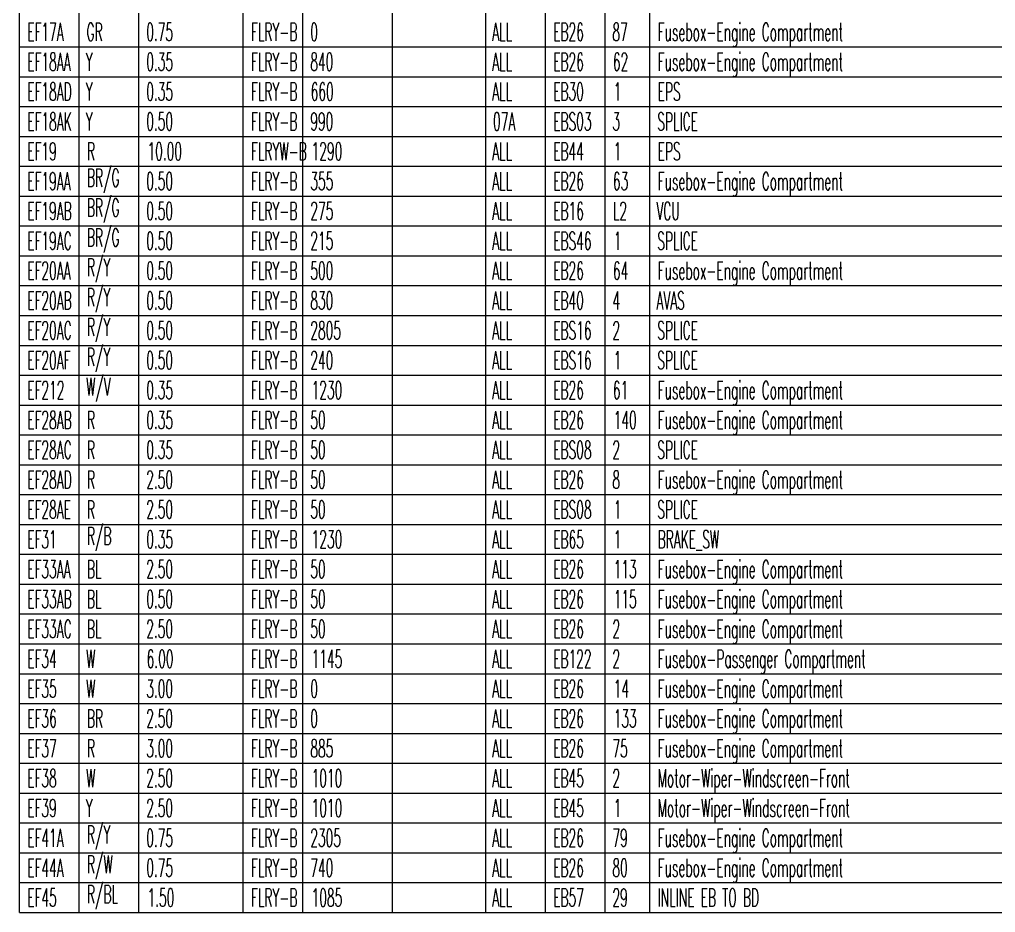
# Model space of a CAD drawing. Header units: inches. Extents: x 47316 to 59086, y 3141 to 11743.
# Drawn here: x 56189.8 to 56353.2, y 9728 to 9877.5 of the extents above; entities that cross this region are included whole.
import ezdxf

# ---------------------------------------------------------------- set-up
doc = ezdxf.new("R2010")
doc.units = ezdxf.units.IN
doc.header["$MEASUREMENT"] = 0
doc.styles.get("Standard").update_dxf_attribs({"font": ''})
doc.styles.get('Standard').set_extended_font_data('SimSun')

msp = doc.modelspace()

# ---------------------------------------------------------------- linework, layer by layer
at = {"color": 0, "linetype": 'Continuous', "lineweight": 15}
for p, q in [((56189.8, 9727.95), (56189.8, 10232.95)), ((56199.8, 9727.95), (56199.8, 10232.95)), ((56209.8, 9727.95), (56209.8, 10232.95)), ((56227.27, 9727.95), (56227.27, 10232.95)), ((56237.27, 9727.95), (56237.27, 10232.95)), ((56252.27, 9727.95), (56252.27, 10232.95)), ((56267.87, 9727.95), (56267.87, 10232.95)), ((56277.87, 9727.95), (56277.87, 10232.95)), ((56287.87, 9727.95), (56287.87, 10232.95)), ((56295.37, 9727.95), (56295.37, 10232.95)), ((56189.8, 9872.95), (56516.65, 9872.95)), ((56189.8, 9867.95), (56516.65, 9867.95)), ((56189.8, 9862.95), (56516.65, 9862.95)), ((56189.8, 9857.95), (56516.65, 9857.95)), ((56189.8, 9852.95), (56516.65, 9852.95)), ((56189.8, 9847.95), (56516.65, 9847.95)), ((56189.8, 9842.95), (56516.65, 9842.95)), ((56189.8, 9837.95), (56516.65, 9837.95)), ((56189.8, 9832.95), (56516.65, 9832.95)), ((56189.8, 9827.95), (56516.65, 9827.95)), ((56189.8, 9822.95), (56516.65, 9822.95)), ((56189.8, 9817.95), (56516.65, 9817.95)), ((56189.8, 9812.95), (56516.65, 9812.95)), ((56189.8, 9807.95), (56516.65, 9807.95)), ((56189.8, 9802.95), (56516.65, 9802.95)), ((56189.8, 9797.95), (56516.65, 9797.95)), ((56189.8, 9792.95), (56516.65, 9792.95)), ((56189.8, 9787.95), (56516.65, 9787.95)), ((56189.8, 9782.95), (56516.65, 9782.95)), ((56189.8, 9777.95), (56516.65, 9777.95)), ((56189.8, 9772.95), (56516.65, 9772.95)), ((56189.8, 9767.95), (56516.65, 9767.95)), ((56189.8, 9762.95), (56516.65, 9762.95)), ((56189.8, 9757.95), (56516.65, 9757.95)), ((56189.8, 9752.95), (56516.65, 9752.95)), ((56189.8, 9747.95), (56516.65, 9747.95)), ((56189.8, 9742.95), (56516.65, 9742.95)), ((56189.8, 9737.95), (56516.65, 9737.95)), ((56189.8, 9732.95), (56516.65, 9732.95)), ((56189.8, 9727.95), (56516.65, 9727.95))]:
    msp.add_line(p, q, dxfattribs=at)

# ---------------------------------------------------------------- texts
at = {"color": 7, "linetype": 'Continuous', "lineweight": 15, "char_height": 3, "attachment_point": 1}
for s, insert, width in [('\\Fromans.shx;\\W0.5000000000;\\T1.0000000000;\\o\\lEF17A', (56191.09, 9876.95), 6.7857), ('\\Fromans.shx;\\W0.5000000000;\\T1.0000000000;\\o\\lGR', (56201.02, 9876.95), 3), ('\\Fromans.shx;\\W0.5000000000;\\T1.0000000000;\\o\\l0.75', (56211.02, 9876.95), 5), ('\\Fromans.shx;\\W0.5000000000;\\T1.0000000000;\\o\\lFLRY-B', (56228.56, 9876.95), 8.6429), ('\\Fromans.shx;\\W0.5000000000;\\T1.0000000000;\\o\\l0', (56238.49, 9876.95), 1.4286), ('\\Fromans.shx;\\W0.5000000000;\\T1.0000000000;\\o\\lALL', (56268.95, 9876.95), 3.7143), ('\\Fromans.shx;\\W0.5000000000;\\T1.0000000000;\\o\\lEB26', (56279.16, 9876.95), 5.7143), ('\\Fromans.shx;\\W0.5000000000;\\T1.0000000000;\\o\\l87', (56289.09, 9876.95), 2.8571), ('\\Fromans.shx;\\W0.5000000000;\\T1.0000000000;\\o\\lFusebox-Engine Compartment', (56296.66, 9876.95), 34.8571), ('\\Fromans.shx;\\W0.5000000000;\\T1.0000000000;\\o\\lEF18AA', (56191.09, 9871.95), 8.0714), ('\\Fromans.shx;\\W0.5000000000;\\T1.0000000000;\\o\\lY', (56200.88, 9871.95), 1.2857), ('\\Fromans.shx;\\W0.5000000000;\\T1.0000000000;\\o\\l0.35', (56211.02, 9871.95), 5), ('\\Fromans.shx;\\W0.5000000000;\\T1.0000000000;\\o\\lFLRY-B', (56228.56, 9871.95), 8.6429), ('\\Fromans.shx;\\W0.5000000000;\\T1.0000000000;\\o\\l840', (56238.49, 9871.95), 4.2857), ('\\Fromans.shx;\\W0.5000000000;\\T1.0000000000;\\o\\lALL', (56268.95, 9871.95), 3.7143), ('\\Fromans.shx;\\W0.5000000000;\\T1.0000000000;\\o\\lEB26', (56279.16, 9871.95), 5.7143), ('\\Fromans.shx;\\W0.5000000000;\\T1.0000000000;\\o\\l62', (56289.16, 9871.95), 2.8571), ('\\Fromans.shx;\\W0.5000000000;\\T1.0000000000;\\o\\lFusebox-Engine Compartment', (56296.66, 9871.95), 34.8571), ('\\Fromans.shx;\\W0.5000000000;\\T1.0000000000;\\o\\lEF18AD', (56191.09, 9866.95), 8.2857), ('\\Fromans.shx;\\W0.5000000000;\\T1.0000000000;\\o\\lY', (56200.88, 9866.95), 1.2857), ('\\Fromans.shx;\\W0.5000000000;\\T1.0000000000;\\o\\l0.35', (56211.02, 9866.95), 5), ('\\Fromans.shx;\\W0.5000000000;\\T1.0000000000;\\o\\lFLRY-B', (56228.56, 9866.95), 8.6429), ('\\Fromans.shx;\\W0.5000000000;\\T1.0000000000;\\o\\l660', (56238.56, 9866.95), 4.2857), ('\\Fromans.shx;\\W0.5000000000;\\T1.0000000000;\\o\\lALL', (56268.95, 9866.95), 3.7143), ('\\Fromans.shx;\\W0.5000000000;\\T1.0000000000;\\o\\lEB30', (56279.16, 9866.95), 5.7143), ('\\Fromans.shx;\\W0.5000000000;\\T1.0000000000;\\o\\l1', (56289.3, 9866.95), 1.4286), ('\\Fromans.shx;\\W0.5000000000;\\T1.0000000000;\\o\\lEPS', (56296.66, 9866.95), 4.2857), ('\\Fromans.shx;\\W0.5000000000;\\T1.0000000000;\\o\\lEF18AK', (56191.09, 9861.95), 8.2857), ('\\Fromans.shx;\\W0.5000000000;\\T1.0000000000;\\o\\lY', (56200.88, 9861.95), 1.2857), ('\\Fromans.shx;\\W0.5000000000;\\T1.0000000000;\\o\\l0.50', (56211.02, 9861.95), 5), ('\\Fromans.shx;\\W0.5000000000;\\T1.0000000000;\\o\\lFLRY-B', (56228.56, 9861.95), 8.6429), ('\\Fromans.shx;\\W0.5000000000;\\T1.0000000000;\\o\\l990', (56238.49, 9861.95), 4.2857), ('\\Fromans.shx;\\W0.5000000000;\\T1.0000000000;\\o\\l07A', (56269.09, 9861.95), 4.1429), ('\\Fromans.shx;\\W0.5000000000;\\T1.0000000000;\\o\\lEBS03', (56279.16, 9861.95), 7.1429), ('\\Fromans.shx;\\W0.5000000000;\\T1.0000000000;\\o\\l3', (56289.09, 9861.95), 1.4286), ('\\Fromans.shx;\\W0.5000000000;\\T1.0000000000;\\o\\lSPLICE', (56296.59, 9861.95), 7.5714), ('\\Fromans.shx;\\W0.5000000000;\\T1.0000000000;\\o\\lEF19', (56191.09, 9856.95), 5.5), ('\\Fromans.shx;\\W0.5000000000;\\T1.0000000000;\\o\\lR', (56201.09, 9856.95), 1.5), ('\\Fromans.shx;\\W0.5000000000;\\T1.0000000000;\\o\\l10.00', (56211.23, 9856.95), 6.4286), ('\\Fromans.shx;\\W0.5000000000;\\T1.0000000000;\\o\\lFLRYW-B', (56228.56, 9856.95), 10.3571), ('\\Fromans.shx;\\W0.5000000000;\\T1.0000000000;\\o\\l1290', (56238.7, 9856.95), 5.7143), ('\\Fromans.shx;\\W0.5000000000;\\T1.0000000000;\\o\\lALL', (56268.95, 9856.95), 3.7143), ('\\Fromans.shx;\\W0.5000000000;\\T1.0000000000;\\o\\lEB44', (56279.16, 9856.95), 5.7143), ('\\Fromans.shx;\\W0.5000000000;\\T1.0000000000;\\o\\l1', (56289.3, 9856.95), 1.4286), ('\\Fromans.shx;\\W0.5000000000;\\T1.0000000000;\\o\\lEPS', (56296.66, 9856.95), 4.2857), ('\\Fromans.shx;\\W0.5000000000;\\T1.0000000000;\\o\\lBR/G', (56201.09, 9852.52), 6.0714), ('\\Fromans.shx;\\W0.5000000000;\\T1.0000000000;\\o\\lEF19AA', (56191.09, 9851.95), 8.0714), ('\\Fromans.shx;\\W0.5000000000;\\T1.0000000000;\\o\\l0.50', (56211.02, 9851.95), 5), ('\\Fromans.shx;\\W0.5000000000;\\T1.0000000000;\\o\\lFLRY-B', (56228.56, 9851.95), 8.6429), ('\\Fromans.shx;\\W0.5000000000;\\T1.0000000000;\\o\\l355', (56238.49, 9851.95), 4.2857), ('\\Fromans.shx;\\W0.5000000000;\\T1.0000000000;\\o\\lALL', (56268.95, 9851.95), 3.7143), ('\\Fromans.shx;\\W0.5000000000;\\T1.0000000000;\\o\\lEB26', (56279.16, 9851.95), 5.7143), ('\\Fromans.shx;\\W0.5000000000;\\T1.0000000000;\\o\\l63', (56289.16, 9851.95), 2.8571), ('\\Fromans.shx;\\W0.5000000000;\\T1.0000000000;\\o\\lFusebox-Engine Compartment', (56296.66, 9851.95), 34.8571), ('\\Fromans.shx;\\W0.5000000000;\\T1.0000000000;\\o\\lBR/G', (56201.09, 9847.52), 6.0714), ('\\Fromans.shx;\\W0.5000000000;\\T1.0000000000;\\o\\lEF19AB', (56191.09, 9846.95), 8.2857), ('\\Fromans.shx;\\W0.5000000000;\\T1.0000000000;\\o\\l0.50', (56211.02, 9846.95), 5), ('\\Fromans.shx;\\W0.5000000000;\\T1.0000000000;\\o\\lFLRY-B', (56228.56, 9846.95), 8.6429), ('\\Fromans.shx;\\W0.5000000000;\\T1.0000000000;\\o\\l275', (56238.49, 9846.95), 4.2857), ('\\Fromans.shx;\\W0.5000000000;\\T1.0000000000;\\o\\lALL', (56268.95, 9846.95), 3.7143), ('\\Fromans.shx;\\W0.5000000000;\\T1.0000000000;\\o\\lEB16', (56279.16, 9846.95), 5.7143), ('\\Fromans.shx;\\W0.5000000000;\\T1.0000000000;\\o\\lL2', (56289.16, 9846.95), 2.6429), ('\\Fromans.shx;\\W0.5000000000;\\T1.0000000000;\\o\\lVCU', (56296.45, 9846.95), 4.3571), ('\\Fromans.shx;\\W0.5000000000;\\T1.0000000000;\\o\\lBR/G', (56201.09, 9842.52), 6.0714), ('\\Fromans.shx;\\W0.5000000000;\\T1.0000000000;\\o\\lEF19AC', (56191.09, 9841.95), 8.2857), ('\\Fromans.shx;\\W0.5000000000;\\T1.0000000000;\\o\\l0.50', (56211.02, 9841.95), 5), ('\\Fromans.shx;\\W0.5000000000;\\T1.0000000000;\\o\\lFLRY-B', (56228.56, 9841.95), 8.6429), ('\\Fromans.shx;\\W0.5000000000;\\T1.0000000000;\\o\\l215', (56238.49, 9841.95), 4.2857), ('\\Fromans.shx;\\W0.5000000000;\\T1.0000000000;\\o\\lALL', (56268.95, 9841.95), 3.7143), ('\\Fromans.shx;\\W0.5000000000;\\T1.0000000000;\\o\\lEBS46', (56279.16, 9841.95), 7.1429), ('\\Fromans.shx;\\W0.5000000000;\\T1.0000000000;\\o\\l1', (56289.3, 9841.95), 1.4286), ('\\Fromans.shx;\\W0.5000000000;\\T1.0000000000;\\o\\lSPLICE', (56296.59, 9841.95), 7.5714), ('\\Fromans.shx;\\W0.5000000000;\\T1.0000000000;\\o\\lEF20AA', (56191.09, 9836.95), 8.0714), ('\\Fromans.shx;\\W0.5000000000;\\T1.0000000000;\\o\\lR/Y', (56201.09, 9837.52), 4.3571), ('\\Fromans.shx;\\W0.5000000000;\\T1.0000000000;\\o\\l0.50', (56211.02, 9836.95), 5), ('\\Fromans.shx;\\W0.5000000000;\\T1.0000000000;\\o\\lFLRY-B', (56228.56, 9836.95), 8.6429), ('\\Fromans.shx;\\W0.5000000000;\\T1.0000000000;\\o\\l500', (56238.49, 9836.95), 4.2857), ('\\Fromans.shx;\\W0.5000000000;\\T1.0000000000;\\o\\lALL', (56268.95, 9836.95), 3.7143), ('\\Fromans.shx;\\W0.5000000000;\\T1.0000000000;\\o\\lEB26', (56279.16, 9836.95), 5.7143), ('\\Fromans.shx;\\W0.5000000000;\\T1.0000000000;\\o\\l64', (56289.16, 9836.95), 2.8571), ('\\Fromans.shx;\\W0.5000000000;\\T1.0000000000;\\o\\lFusebox-Engine Compartment', (56296.66, 9836.95), 34.8571), ('\\Fromans.shx;\\W0.5000000000;\\T1.0000000000;\\o\\lEF20AB', (56191.09, 9831.95), 8.2857), ('\\Fromans.shx;\\W0.5000000000;\\T1.0000000000;\\o\\lR/Y', (56201.09, 9832.52), 4.3571), ('\\Fromans.shx;\\W0.5000000000;\\T1.0000000000;\\o\\l0.50', (56211.02, 9831.95), 5), ('\\Fromans.shx;\\W0.5000000000;\\T1.0000000000;\\o\\lFLRY-B', (56228.56, 9831.95), 8.6429), ('\\Fromans.shx;\\W0.5000000000;\\T1.0000000000;\\o\\l830', (56238.49, 9831.95), 4.2857), ('\\Fromans.shx;\\W0.5000000000;\\T1.0000000000;\\o\\lALL', (56268.95, 9831.95), 3.7143), ('\\Fromans.shx;\\W0.5000000000;\\T1.0000000000;\\o\\lEB40', (56279.16, 9831.95), 5.7143), ('\\Fromans.shx;\\W0.5000000000;\\T1.0000000000;\\o\\l4', (56289.09, 9831.95), 1.4286), ('\\Fromans.shx;\\W0.5000000000;\\T1.0000000000;\\o\\lAVAS', (56296.45, 9831.95), 5.2857), ('\\Fromans.shx;\\W0.5000000000;\\T1.0000000000;\\o\\lEF20AC', (56191.09, 9826.95), 8.2857), ('\\Fromans.shx;\\W0.5000000000;\\T1.0000000000;\\o\\lR/Y', (56201.09, 9827.52), 4.3571), ('\\Fromans.shx;\\W0.5000000000;\\T1.0000000000;\\o\\l0.50', (56211.02, 9826.95), 5), ('\\Fromans.shx;\\W0.5000000000;\\T1.0000000000;\\o\\lFLRY-B', (56228.56, 9826.95), 8.6429), ('\\Fromans.shx;\\W0.5000000000;\\T1.0000000000;\\o\\l2805', (56238.49, 9826.95), 5.7143), ('\\Fromans.shx;\\W0.5000000000;\\T1.0000000000;\\o\\lALL', (56268.95, 9826.95), 3.7143), ('\\Fromans.shx;\\W0.5000000000;\\T1.0000000000;\\o\\lEBS16', (56279.16, 9826.95), 7.1429), ('\\Fromans.shx;\\W0.5000000000;\\T1.0000000000;\\o\\l2', (56289.09, 9826.95), 1.4286), ('\\Fromans.shx;\\W0.5000000000;\\T1.0000000000;\\o\\lSPLICE', (56296.59, 9826.95), 7.5714), ('\\Fromans.shx;\\W0.5000000000;\\T1.0000000000;\\o\\lEF20AF', (56191.09, 9821.95), 8.0714), ('\\Fromans.shx;\\W0.5000000000;\\T1.0000000000;\\o\\lR/Y', (56201.09, 9822.52), 4.3571), ('\\Fromans.shx;\\W0.5000000000;\\T1.0000000000;\\o\\l0.50', (56211.02, 9821.95), 5), ('\\Fromans.shx;\\W0.5000000000;\\T1.0000000000;\\o\\lFLRY-B', (56228.56, 9821.95), 8.6429), ('\\Fromans.shx;\\W0.5000000000;\\T1.0000000000;\\o\\l240', (56238.49, 9821.95), 4.2857), ('\\Fromans.shx;\\W0.5000000000;\\T1.0000000000;\\o\\lALL', (56268.95, 9821.95), 3.7143), ('\\Fromans.shx;\\W0.5000000000;\\T1.0000000000;\\o\\lEBS16', (56279.16, 9821.95), 7.1429), ('\\Fromans.shx;\\W0.5000000000;\\T1.0000000000;\\o\\l1', (56289.3, 9821.95), 1.4286), ('\\Fromans.shx;\\W0.5000000000;\\T1.0000000000;\\o\\lSPLICE', (56296.59, 9821.95), 7.5714), ('\\Fromans.shx;\\W0.5000000000;\\T1.0000000000;\\o\\lEF212', (56191.09, 9816.95), 6.9286), ('\\Fromans.shx;\\W0.5000000000;\\T1.0000000000;\\o\\lW/V', (56200.95, 9817.52), 4.5714), ('\\Fromans.shx;\\W0.5000000000;\\T1.0000000000;\\o\\l0.35', (56211.02, 9816.95), 5), ('\\Fromans.shx;\\W0.5000000000;\\T1.0000000000;\\o\\lFLRY-B', (56228.56, 9816.95), 8.6429), ('\\Fromans.shx;\\W0.5000000000;\\T1.0000000000;\\o\\l1230', (56238.7, 9816.95), 5.7143), ('\\Fromans.shx;\\W0.5000000000;\\T1.0000000000;\\o\\lALL', (56268.95, 9816.95), 3.7143), ('\\Fromans.shx;\\W0.5000000000;\\T1.0000000000;\\o\\lEB26', (56279.16, 9816.95), 5.7143), ('\\Fromans.shx;\\W0.5000000000;\\T1.0000000000;\\o\\l61', (56289.16, 9816.95), 2.8571), ('\\Fromans.shx;\\W0.5000000000;\\T1.0000000000;\\o\\lFusebox-Engine Compartment', (56296.66, 9816.95), 34.8571), ('\\Fromans.shx;\\W0.5000000000;\\T1.0000000000;\\o\\lFusebox-Engine Compartment', (56296.66, 9811.95), 34.8571), ('\\Fromans.shx;\\W0.5000000000;\\T1.0000000000;\\o\\lEF28AB', (56191.09, 9811.95), 8.2857), ('\\Fromans.shx;\\W0.5000000000;\\T1.0000000000;\\o\\lR', (56201.09, 9811.95), 1.5), ('\\Fromans.shx;\\W0.5000000000;\\T1.0000000000;\\o\\l0.35', (56211.02, 9811.95), 5), ('\\Fromans.shx;\\W0.5000000000;\\T1.0000000000;\\o\\lFLRY-B', (56228.56, 9811.95), 8.6429), ('\\Fromans.shx;\\W0.5000000000;\\T1.0000000000;\\o\\l50', (56238.49, 9811.95), 2.8571), ('\\Fromans.shx;\\W0.5000000000;\\T1.0000000000;\\o\\lALL', (56268.95, 9811.95), 3.7143), ('\\Fromans.shx;\\W0.5000000000;\\T1.0000000000;\\o\\lEB26', (56279.16, 9811.95), 5.7143), ('\\Fromans.shx;\\W0.5000000000;\\T1.0000000000;\\o\\l140', (56289.3, 9811.95), 4.2857), ('\\Fromans.shx;\\W0.5000000000;\\T1.0000000000;\\o\\lEF28AC', (56191.09, 9806.95), 8.2857), ('\\Fromans.shx;\\W0.5000000000;\\T1.0000000000;\\o\\lR', (56201.09, 9806.95), 1.5), ('\\Fromans.shx;\\W0.5000000000;\\T1.0000000000;\\o\\l0.35', (56211.02, 9806.95), 5), ('\\Fromans.shx;\\W0.5000000000;\\T1.0000000000;\\o\\lFLRY-B', (56228.56, 9806.95), 8.6429), ('\\Fromans.shx;\\W0.5000000000;\\T1.0000000000;\\o\\l50', (56238.49, 9806.95), 2.8571), ('\\Fromans.shx;\\W0.5000000000;\\T1.0000000000;\\o\\lALL', (56268.95, 9806.95), 3.7143), ('\\Fromans.shx;\\W0.5000000000;\\T1.0000000000;\\o\\lEBS08', (56279.16, 9806.95), 7.1429), ('\\Fromans.shx;\\W0.5000000000;\\T1.0000000000;\\o\\l2', (56289.09, 9806.95), 1.4286), ('\\Fromans.shx;\\W0.5000000000;\\T1.0000000000;\\o\\lSPLICE', (56296.59, 9806.95), 7.5714), ('\\Fromans.shx;\\W0.5000000000;\\T1.0000000000;\\o\\lEF28AD', (56191.09, 9801.95), 8.2857), ('\\Fromans.shx;\\W0.5000000000;\\T1.0000000000;\\o\\lR', (56201.09, 9801.95), 1.5), ('\\Fromans.shx;\\W0.5000000000;\\T1.0000000000;\\o\\l2.50', (56211.02, 9801.95), 5), ('\\Fromans.shx;\\W0.5000000000;\\T1.0000000000;\\o\\lFLRY-B', (56228.56, 9801.95), 8.6429), ('\\Fromans.shx;\\W0.5000000000;\\T1.0000000000;\\o\\l50', (56238.49, 9801.95), 2.8571), ('\\Fromans.shx;\\W0.5000000000;\\T1.0000000000;\\o\\lALL', (56268.95, 9801.95), 3.7143), ('\\Fromans.shx;\\W0.5000000000;\\T1.0000000000;\\o\\lEB26', (56279.16, 9801.95), 5.7143), ('\\Fromans.shx;\\W0.5000000000;\\T1.0000000000;\\o\\l8', (56289.09, 9801.95), 1.4286), ('\\Fromans.shx;\\W0.5000000000;\\T1.0000000000;\\o\\lFusebox-Engine Compartment', (56296.66, 9801.95), 34.8571), ('\\Fromans.shx;\\W0.5000000000;\\T1.0000000000;\\o\\lEF28AE', (56191.09, 9796.95), 8.1429), ('\\Fromans.shx;\\W0.5000000000;\\T1.0000000000;\\o\\lR', (56201.09, 9796.95), 1.5), ('\\Fromans.shx;\\W0.5000000000;\\T1.0000000000;\\o\\l2.50', (56211.02, 9796.95), 5), ('\\Fromans.shx;\\W0.5000000000;\\T1.0000000000;\\o\\lFLRY-B', (56228.56, 9796.95), 8.6429), ('\\Fromans.shx;\\W0.5000000000;\\T1.0000000000;\\o\\l50', (56238.49, 9796.95), 2.8571), ('\\Fromans.shx;\\W0.5000000000;\\T1.0000000000;\\o\\lALL', (56268.95, 9796.95), 3.7143), ('\\Fromans.shx;\\W0.5000000000;\\T1.0000000000;\\o\\lEBS08', (56279.16, 9796.95), 7.1429), ('\\Fromans.shx;\\W0.5000000000;\\T1.0000000000;\\o\\l1', (56289.3, 9796.95), 1.4286), ('\\Fromans.shx;\\W0.5000000000;\\T1.0000000000;\\o\\lSPLICE', (56296.59, 9796.95), 7.5714), ('\\Fromans.shx;\\W0.5000000000;\\T1.0000000000;\\o\\lR/B', (56201.09, 9792.52), 4.5714), ('\\Fromans.shx;\\W0.5000000000;\\T1.0000000000;\\o\\lEF31', (56191.09, 9791.95), 5.5), ('\\Fromans.shx;\\W0.5000000000;\\T1.0000000000;\\o\\l0.35', (56211.02, 9791.95), 5), ('\\Fromans.shx;\\W0.5000000000;\\T1.0000000000;\\o\\lFLRY-B', (56228.56, 9791.95), 8.6429), ('\\Fromans.shx;\\W0.5000000000;\\T1.0000000000;\\o\\l1230', (56238.7, 9791.95), 5.7143), ('\\Fromans.shx;\\W0.5000000000;\\T1.0000000000;\\o\\lALL', (56268.95, 9791.95), 3.7143), ('\\Fromans.shx;\\W0.5000000000;\\T1.0000000000;\\o\\lEB65', (56279.16, 9791.95), 5.7143), ('\\Fromans.shx;\\W0.5000000000;\\T1.0000000000;\\o\\l1', (56289.3, 9791.95), 1.4286), ('\\Fromans.shx;\\W0.5000000000;\\T1.0000000000;\\o\\lBRAKE_SW', (56296.66, 9791.95), 12), ('\\Fromans.shx;\\W0.5000000000;\\T1.0000000000;\\o\\lEF33AA', (56191.09, 9786.95), 8.0714), ('\\Fromans.shx;\\W0.5000000000;\\T1.0000000000;\\o\\lBL', (56201.09, 9786.95), 2.7143), ('\\Fromans.shx;\\W0.5000000000;\\T1.0000000000;\\o\\l2.50', (56211.02, 9786.95), 5), ('\\Fromans.shx;\\W0.5000000000;\\T1.0000000000;\\o\\lFLRY-B', (56228.56, 9786.95), 8.6429), ('\\Fromans.shx;\\W0.5000000000;\\T1.0000000000;\\o\\l50', (56238.49, 9786.95), 2.8571), ('\\Fromans.shx;\\W0.5000000000;\\T1.0000000000;\\o\\lALL', (56268.95, 9786.95), 3.7143), ('\\Fromans.shx;\\W0.5000000000;\\T1.0000000000;\\o\\lEB26', (56279.16, 9786.95), 5.7143), ('\\Fromans.shx;\\W0.5000000000;\\T1.0000000000;\\o\\l113', (56289.3, 9786.95), 4.2857), ('\\Fromans.shx;\\W0.5000000000;\\T1.0000000000;\\o\\lFusebox-Engine Compartment', (56296.66, 9786.95), 34.8571), ('\\Fromans.shx;\\W0.5000000000;\\T1.0000000000;\\o\\lEF33AB', (56191.09, 9781.95), 8.2857), ('\\Fromans.shx;\\W0.5000000000;\\T1.0000000000;\\o\\lBL', (56201.09, 9781.95), 2.7143), ('\\Fromans.shx;\\W0.5000000000;\\T1.0000000000;\\o\\l0.50', (56211.02, 9781.95), 5), ('\\Fromans.shx;\\W0.5000000000;\\T1.0000000000;\\o\\lFLRY-B', (56228.56, 9781.95), 8.6429), ('\\Fromans.shx;\\W0.5000000000;\\T1.0000000000;\\o\\l50', (56238.49, 9781.95), 2.8571), ('\\Fromans.shx;\\W0.5000000000;\\T1.0000000000;\\o\\lALL', (56268.95, 9781.95), 3.7143), ('\\Fromans.shx;\\W0.5000000000;\\T1.0000000000;\\o\\lEB26', (56279.16, 9781.95), 5.7143), ('\\Fromans.shx;\\W0.5000000000;\\T1.0000000000;\\o\\l115', (56289.3, 9781.95), 4.2857), ('\\Fromans.shx;\\W0.5000000000;\\T1.0000000000;\\o\\lFusebox-Engine Compartment', (56296.66, 9781.95), 34.8571), ('\\Fromans.shx;\\W0.5000000000;\\T1.0000000000;\\o\\lEF33AC', (56191.09, 9776.95), 8.2857), ('\\Fromans.shx;\\W0.5000000000;\\T1.0000000000;\\o\\lBL', (56201.09, 9776.95), 2.7143), ('\\Fromans.shx;\\W0.5000000000;\\T1.0000000000;\\o\\l2.50', (56211.02, 9776.95), 5), ('\\Fromans.shx;\\W0.5000000000;\\T1.0000000000;\\o\\lFLRY-B', (56228.56, 9776.95), 8.6429), ('\\Fromans.shx;\\W0.5000000000;\\T1.0000000000;\\o\\l50', (56238.49, 9776.95), 2.8571), ('\\Fromans.shx;\\W0.5000000000;\\T1.0000000000;\\o\\lALL', (56268.95, 9776.95), 3.7143), ('\\Fromans.shx;\\W0.5000000000;\\T1.0000000000;\\o\\lEB26', (56279.16, 9776.95), 5.7143), ('\\Fromans.shx;\\W0.5000000000;\\T1.0000000000;\\o\\l2', (56289.09, 9776.95), 1.4286), ('\\Fromans.shx;\\W0.5000000000;\\T1.0000000000;\\o\\lFusebox-Engine Compartment', (56296.66, 9776.95), 34.8571), ('\\Fromans.shx;\\W0.5000000000;\\T1.0000000000;\\o\\lEF34', (56191.09, 9771.95), 5.5), ('\\Fromans.shx;\\W0.5000000000;\\T1.0000000000;\\o\\lW', (56200.95, 9771.95), 1.7143), ('\\Fromans.shx;\\W0.5000000000;\\T1.0000000000;\\o\\l6.00', (56211.09, 9771.95), 5), ('\\Fromans.shx;\\W0.5000000000;\\T1.0000000000;\\o\\lFLRY-B', (56228.56, 9771.95), 8.6429), ('\\Fromans.shx;\\W0.5000000000;\\T1.0000000000;\\o\\l1145', (56238.7, 9771.95), 5.7143), ('\\Fromans.shx;\\W0.5000000000;\\T1.0000000000;\\o\\lALL', (56268.95, 9771.95), 3.7143), ('\\Fromans.shx;\\W0.5000000000;\\T1.0000000000;\\o\\lEB122', (56279.16, 9771.95), 7.1429), ('\\Fromans.shx;\\W0.5000000000;\\T1.0000000000;\\o\\l2', (56289.09, 9771.95), 1.4286), ('\\Fromans.shx;\\W0.5000000000;\\T1.0000000000;\\o\\lFusebox-Passenger Compartment', (56296.66, 9771.95), 39.0714), ('\\Fromans.shx;\\W0.5000000000;\\T1.0000000000;\\o\\lEF35', (56191.09, 9766.95), 5.5), ('\\Fromans.shx;\\W0.5000000000;\\T1.0000000000;\\o\\lW', (56200.95, 9766.95), 1.7143), ('\\Fromans.shx;\\W0.5000000000;\\T1.0000000000;\\o\\l3.00', (56211.02, 9766.95), 5), ('\\Fromans.shx;\\W0.5000000000;\\T1.0000000000;\\o\\lFLRY-B', (56228.56, 9766.95), 8.6429), ('\\Fromans.shx;\\W0.5000000000;\\T1.0000000000;\\o\\l0', (56238.49, 9766.95), 1.4286), ('\\Fromans.shx;\\W0.5000000000;\\T1.0000000000;\\o\\lALL', (56268.95, 9766.95), 3.7143), ('\\Fromans.shx;\\W0.5000000000;\\T1.0000000000;\\o\\lEB26', (56279.16, 9766.95), 5.7143), ('\\Fromans.shx;\\W0.5000000000;\\T1.0000000000;\\o\\l14', (56289.3, 9766.95), 2.8571), ('\\Fromans.shx;\\W0.5000000000;\\T1.0000000000;\\o\\lFusebox-Engine Compartment', (56296.66, 9766.95), 34.8571), ('\\Fromans.shx;\\W0.5000000000;\\T1.0000000000;\\o\\lEF36', (56191.09, 9761.95), 5.5), ('\\Fromans.shx;\\W0.5000000000;\\T1.0000000000;\\o\\lBR', (56201.09, 9761.95), 3), ('\\Fromans.shx;\\W0.5000000000;\\T1.0000000000;\\o\\l2.50', (56211.02, 9761.95), 5), ('\\Fromans.shx;\\W0.5000000000;\\T1.0000000000;\\o\\lFLRY-B', (56228.56, 9761.95), 8.6429), ('\\Fromans.shx;\\W0.5000000000;\\T1.0000000000;\\o\\l0', (56238.49, 9761.95), 1.4286), ('\\Fromans.shx;\\W0.5000000000;\\T1.0000000000;\\o\\lALL', (56268.95, 9761.95), 3.7143), ('\\Fromans.shx;\\W0.5000000000;\\T1.0000000000;\\o\\lEB26', (56279.16, 9761.95), 5.7143), ('\\Fromans.shx;\\W0.5000000000;\\T1.0000000000;\\o\\l133', (56289.3, 9761.95), 4.2857), ('\\Fromans.shx;\\W0.5000000000;\\T1.0000000000;\\o\\lFusebox-Engine Compartment', (56296.66, 9761.95), 34.8571), ('\\Fromans.shx;\\W0.5000000000;\\T1.0000000000;\\o\\lEF37', (56191.09, 9756.95), 5.5), ('\\Fromans.shx;\\W0.5000000000;\\T1.0000000000;\\o\\lR', (56201.09, 9756.95), 1.5), ('\\Fromans.shx;\\W0.5000000000;\\T1.0000000000;\\o\\l3.00', (56211.02, 9756.95), 5), ('\\Fromans.shx;\\W0.5000000000;\\T1.0000000000;\\o\\lFLRY-B', (56228.56, 9756.95), 8.6429), ('\\Fromans.shx;\\W0.5000000000;\\T1.0000000000;\\o\\l885', (56238.49, 9756.95), 4.2857), ('\\Fromans.shx;\\W0.5000000000;\\T1.0000000000;\\o\\lALL', (56268.95, 9756.95), 3.7143), ('\\Fromans.shx;\\W0.5000000000;\\T1.0000000000;\\o\\lEB26', (56279.16, 9756.95), 5.7143), ('\\Fromans.shx;\\W0.5000000000;\\T1.0000000000;\\o\\l75', (56289.09, 9756.95), 2.8571), ('\\Fromans.shx;\\W0.5000000000;\\T1.0000000000;\\o\\lFusebox-Engine Compartment', (56296.66, 9756.95), 34.8571), ('\\Fromans.shx;\\W0.5000000000;\\T1.0000000000;\\o\\lEF38', (56191.09, 9751.95), 5.5), ('\\Fromans.shx;\\W0.5000000000;\\T1.0000000000;\\o\\lW', (56200.95, 9751.95), 1.7143), ('\\Fromans.shx;\\W0.5000000000;\\T1.0000000000;\\o\\l2.50', (56211.02, 9751.95), 5), ('\\Fromans.shx;\\W0.5000000000;\\T1.0000000000;\\o\\lFLRY-B', (56228.56, 9751.95), 8.6429), ('\\Fromans.shx;\\W0.5000000000;\\T1.0000000000;\\o\\l1010', (56238.7, 9751.95), 5.7143), ('\\Fromans.shx;\\W0.5000000000;\\T1.0000000000;\\o\\lALL', (56268.95, 9751.95), 3.7143), ('\\Fromans.shx;\\W0.5000000000;\\T1.0000000000;\\o\\lEB45', (56279.16, 9751.95), 5.7143), ('\\Fromans.shx;\\W0.5000000000;\\T1.0000000000;\\o\\l2', (56289.09, 9751.95), 1.4286), ('\\Fromans.shx;\\W0.5000000000;\\T1.0000000000;\\o\\lMotor-Wiper-Windscreen-Front', (56296.66, 9751.95), 35.7857), ('\\Fromans.shx;\\W0.5000000000;\\T1.0000000000;\\o\\lEF39', (56191.09, 9746.95), 5.5), ('\\Fromans.shx;\\W0.5000000000;\\T1.0000000000;\\o\\lY', (56200.88, 9746.95), 1.2857), ('\\Fromans.shx;\\W0.5000000000;\\T1.0000000000;\\o\\l2.50', (56211.02, 9746.95), 5), ('\\Fromans.shx;\\W0.5000000000;\\T1.0000000000;\\o\\lFLRY-B', (56228.56, 9746.95), 8.6429), ('\\Fromans.shx;\\W0.5000000000;\\T1.0000000000;\\o\\l1010', (56238.7, 9746.95), 5.7143), ('\\Fromans.shx;\\W0.5000000000;\\T1.0000000000;\\o\\lALL', (56268.95, 9746.95), 3.7143), ('\\Fromans.shx;\\W0.5000000000;\\T1.0000000000;\\o\\lEB45', (56279.16, 9746.95), 5.7143), ('\\Fromans.shx;\\W0.5000000000;\\T1.0000000000;\\o\\l1', (56289.3, 9746.95), 1.4286), ('\\Fromans.shx;\\W0.5000000000;\\T1.0000000000;\\o\\lMotor-Wiper-Windscreen-Front', (56296.66, 9746.95), 35.7857), ('\\Fromans.shx;\\W0.5000000000;\\T1.0000000000;\\o\\lEF41A', (56191.09, 9741.95), 6.7857), ('\\Fromans.shx;\\W0.5000000000;\\T1.0000000000;\\o\\lR/Y', (56201.09, 9742.52), 4.3571), ('\\Fromans.shx;\\W0.5000000000;\\T1.0000000000;\\o\\l0.75', (56211.02, 9741.95), 5), ('\\Fromans.shx;\\W0.5000000000;\\T1.0000000000;\\o\\lFLRY-B', (56228.56, 9741.95), 8.6429), ('\\Fromans.shx;\\W0.5000000000;\\T1.0000000000;\\o\\l2305', (56238.49, 9741.95), 5.7143), ('\\Fromans.shx;\\W0.5000000000;\\T1.0000000000;\\o\\lALL', (56268.95, 9741.95), 3.7143), ('\\Fromans.shx;\\W0.5000000000;\\T1.0000000000;\\o\\lEB26', (56279.16, 9741.95), 5.7143), ('\\Fromans.shx;\\W0.5000000000;\\T1.0000000000;\\o\\l79', (56289.09, 9741.95), 2.8571), ('\\Fromans.shx;\\W0.5000000000;\\T1.0000000000;\\o\\lFusebox-Engine Compartment', (56296.66, 9741.95), 34.8571), ('\\Fromans.shx;\\W0.5000000000;\\T1.0000000000;\\o\\lEF44A', (56191.09, 9736.95), 6.7857), ('\\Fromans.shx;\\W0.5000000000;\\T1.0000000000;\\o\\lR/W', (56201.09, 9737.52), 4.7857), ('\\Fromans.shx;\\W0.5000000000;\\T1.0000000000;\\o\\l0.75', (56211.02, 9736.95), 5), ('\\Fromans.shx;\\W0.5000000000;\\T1.0000000000;\\o\\lFLRY-B', (56228.56, 9736.95), 8.6429), ('\\Fromans.shx;\\W0.5000000000;\\T1.0000000000;\\o\\l740', (56238.49, 9736.95), 4.2857), ('\\Fromans.shx;\\W0.5000000000;\\T1.0000000000;\\o\\lALL', (56268.95, 9736.95), 3.7143), ('\\Fromans.shx;\\W0.5000000000;\\T1.0000000000;\\o\\lEB26', (56279.16, 9736.95), 5.7143), ('\\Fromans.shx;\\W0.5000000000;\\T1.0000000000;\\o\\l80', (56289.09, 9736.95), 2.8571), ('\\Fromans.shx;\\W0.5000000000;\\T1.0000000000;\\o\\lFusebox-Engine Compartment', (56296.66, 9736.95), 34.8571), ('\\Fromans.shx;\\W0.5000000000;\\T1.0000000000;\\o\\lR/BL', (56201.09, 9732.52), 5.7857), ('\\Fromans.shx;\\W0.5000000000;\\T1.0000000000;\\o\\lEF45', (56191.09, 9731.95), 5.5), ('\\Fromans.shx;\\W0.5000000000;\\T1.0000000000;\\o\\l1.50', (56211.23, 9731.95), 5), ('\\Fromans.shx;\\W0.5000000000;\\T1.0000000000;\\o\\lFLRY-B', (56228.56, 9731.95), 8.6429), ('\\Fromans.shx;\\W0.5000000000;\\T1.0000000000;\\o\\l1085', (56238.7, 9731.95), 5.7143), ('\\Fromans.shx;\\W0.5000000000;\\T1.0000000000;\\o\\lALL', (56268.95, 9731.95), 3.7143), ('\\Fromans.shx;\\W0.5000000000;\\T1.0000000000;\\o\\lEB57', (56279.16, 9731.95), 5.7143), ('\\Fromans.shx;\\W0.5000000000;\\T1.0000000000;\\o\\l29', (56289.09, 9731.95), 2.8571), ('\\Fromans.shx;\\W0.5000000000;\\T1.0000000000;\\o\\lINLINE EB TO BD', (56296.66, 9731.95), 19.9286)]:
    msp.add_mtext(s, dxfattribs=dict(at, insert=insert, width=width))

doc.saveas('drawing.dxf')
